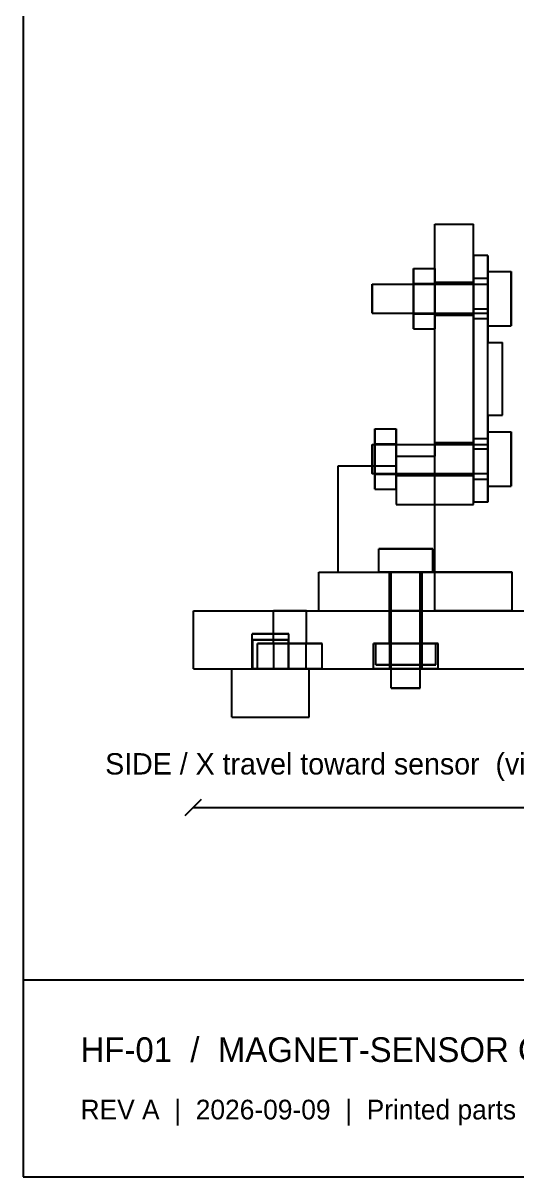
# Model space of a CAD drawing. Header units: millimetres. Extents: x 8 to 412, y 8 to 289.
# Drawn here: x 8 to 68.1, y 8 to 148.5 of the extents above; entities that cross this region are included whole.
import ezdxf

# ---------------------------------------------------------------- set-up
doc = ezdxf.new("R2010")
doc.units = ezdxf.units.MM
for name, color, linetype in [('DIM', 4, 'Continuous'), ('HIDDEN', 8, 'Continuous'), ('OUTLINE', 7, 'Continuous'), ('TEXT', 7, 'Continuous')]:
    doc.layers.add(name, color=color, linetype=linetype)

msp = doc.modelspace()

# ---------------------------------------------------------------- linework, layer by layer
at = {"layer": 'DIM'}
for points in [[(27.74, 52), (29.74, 54)], [(28.74, 53), (252.26, 53)]]:
    msp.add_lwpolyline(points, dxfattribs=at)
at = {"layer": 'HIDDEN'}
for points in [[(58.15, 124), (62.85, 124)], [(58.15, 95.76), (58.15, 124)], [(62.85, 89.88), (62.85, 124)], [(62.85, 113.71), (62.85, 114.43), (62.85, 115.15), (62.85, 115.84), (62.85, 116.51), (62.85, 117.15), (62.85, 117.74), (62.85, 118.28), (62.85, 118.76), (62.85, 119.18), (62.85, 119.54), (62.85, 119.81), (62.85, 120.01), (62.85, 120.14), (62.85, 120.18)], [(62.85, 120.18), (62.85, 120.14), (62.85, 120.01), (62.85, 119.81), (62.85, 119.54), (62.85, 119.18), (62.85, 118.76), (62.85, 118.28), (62.85, 117.74), (62.85, 117.15), (62.85, 116.51), (62.85, 115.84), (62.85, 115.15), (62.85, 114.43), (62.85, 113.71)], [(64.62, 120.18), (64.62, 120.14), (64.62, 120.01), (64.62, 119.81), (64.62, 119.54), (64.62, 119.18), (64.62, 118.76), (64.62, 118.28), (64.62, 117.74), (64.62, 117.15), (64.62, 116.51), (64.62, 115.84), (64.62, 115.15), (64.62, 114.43), (64.62, 113.71)], [(55.56, 116.78), (55.56, 118.61)], [(58.15, 116.78), (58.15, 118.61)], [(58.15, 118.61), (58.15, 116.78)], [(64.62, 118.24), (64.62, 118.15), (64.62, 117.91), (64.62, 117.52), (64.62, 117), (64.62, 116.37), (64.62, 115.67), (64.62, 114.94), (64.62, 114.21), (64.62, 113.51), (64.62, 112.89), (64.62, 112.37), (64.62, 111.97), (64.62, 111.73), (64.62, 111.65)], [(64.62, 111.65), (64.62, 111.73), (64.62, 111.97), (64.62, 112.37), (64.62, 112.89), (64.62, 113.51), (64.62, 114.21), (64.62, 114.94), (64.62, 115.67), (64.62, 116.37), (64.62, 117), (64.62, 117.52), (64.62, 117.91), (64.62, 118.15), (64.62, 118.24)], [(67.44, 111.65), (67.44, 111.73), (67.44, 111.97), (67.44, 112.37), (67.44, 112.89), (67.44, 113.51), (67.44, 114.21), (67.44, 114.94), (67.44, 115.67), (67.44, 116.37), (67.44, 117), (67.44, 117.52), (67.44, 117.91), (67.44, 118.15), (67.44, 118.24)], [(50.5, 113.18), (50.5, 113.22), (50.5, 113.35), (50.5, 113.56), (50.5, 113.84), (50.5, 114.18), (50.5, 114.55), (50.5, 114.94), (50.5, 115.33), (50.5, 115.71), (50.5, 116.04), (50.5, 116.32), (50.5, 116.53), (50.5, 116.66), (50.5, 116.71)], [(55.56, 116.78), (58.15, 116.78)], [(55.56, 113.11), (55.56, 116.78)], [(55.56, 116.71), (64.62, 116.71)], [(55.56, 113.18), (55.56, 113.22), (55.56, 113.35), (55.56, 113.56), (55.56, 113.84), (55.56, 114.18), (55.56, 114.55), (55.56, 114.94), (55.56, 115.33), (55.56, 115.71), (55.56, 116.04), (55.56, 116.32), (55.56, 116.53), (55.56, 116.66), (55.56, 116.71)], [(55.56, 116.71), (55.56, 116.66), (55.56, 116.53), (55.56, 116.32), (55.56, 116.04), (55.56, 115.71), (55.56, 115.33), (55.56, 114.94), (55.56, 114.55), (55.56, 114.18), (55.56, 113.84), (55.56, 113.56), (55.56, 113.35), (55.56, 113.22), (55.56, 113.18)], [(55.56, 116.71), (58.15, 116.71)], [(58.15, 116.94), (62.85, 116.94)], [(58.15, 116.94), (58.15, 116.89), (58.15, 116.74), (58.15, 116.5), (58.15, 116.19), (58.15, 115.81), (58.15, 115.39), (58.15, 114.94), (58.15, 114.5), (58.15, 114.07), (58.15, 113.69), (58.15, 113.38), (58.15, 113.14), (58.15, 112.99), (58.15, 112.94)], [(58.15, 112.94), (58.15, 112.99), (58.15, 113.14), (58.15, 113.38), (58.15, 113.69), (58.15, 114.07), (58.15, 114.5), (58.15, 114.94), (58.15, 115.39), (58.15, 115.81), (58.15, 116.19), (58.15, 116.5), (58.15, 116.74), (58.15, 116.89), (58.15, 116.94)], [(58.15, 113.11), (58.15, 116.78)], [(58.15, 116.78), (58.15, 113.11)], [(58.15, 113.18), (58.15, 113.22), (58.15, 113.35), (58.15, 113.56), (58.15, 113.84), (58.15, 114.18), (58.15, 114.55), (58.15, 114.94), (58.15, 115.33), (58.15, 115.71), (58.15, 116.04), (58.15, 116.32), (58.15, 116.53), (58.15, 116.66), (58.15, 116.71)], [(58.15, 116.71), (58.15, 116.66), (58.15, 116.53), (58.15, 116.32), (58.15, 116.04), (58.15, 115.71), (58.15, 115.33), (58.15, 114.94), (58.15, 114.55), (58.15, 114.18), (58.15, 113.84), (58.15, 113.56), (58.15, 113.35), (58.15, 113.22), (58.15, 113.18)], [(62.85, 115.47), (62.85, 115.69), (62.85, 115.9), (62.85, 116.11), (62.85, 116.31), (62.85, 116.5), (62.85, 116.68), (62.85, 116.84), (62.85, 116.99), (62.85, 117.11), (62.85, 117.22), (62.85, 117.3), (62.85, 117.36), (62.85, 117.4), (62.85, 117.41)], [(62.85, 117.41), (62.85, 117.4), (62.85, 117.36), (62.85, 117.3), (62.85, 117.22), (62.85, 117.11), (62.85, 116.99), (62.85, 116.84), (62.85, 116.68), (62.85, 116.5), (62.85, 116.31), (62.85, 116.11), (62.85, 115.9), (62.85, 115.69), (62.85, 115.47)], [(64.62, 117.41), (62.85, 117.41)], [(62.85, 116.94), (62.85, 116.89), (62.85, 116.74), (62.85, 116.5), (62.85, 116.19), (62.85, 115.81), (62.85, 115.39), (62.85, 114.94), (62.85, 114.5), (62.85, 114.07), (62.85, 113.69), (62.85, 113.38), (62.85, 113.14), (62.85, 112.99), (62.85, 112.94)], [(62.85, 112.94), (62.85, 112.99), (62.85, 113.14), (62.85, 113.38), (62.85, 113.69), (62.85, 114.07), (62.85, 114.5), (62.85, 114.94), (62.85, 115.39), (62.85, 115.81), (62.85, 116.19), (62.85, 116.5), (62.85, 116.74), (62.85, 116.89), (62.85, 116.94)], [(64.62, 115.47), (64.62, 115.69), (64.62, 115.9), (64.62, 116.11), (64.62, 116.31), (64.62, 116.5), (64.62, 116.68), (64.62, 116.84), (64.62, 116.99), (64.62, 117.11), (64.62, 117.22), (64.62, 117.3), (64.62, 117.36), (64.62, 117.4), (64.62, 117.41)], [(64.62, 117.41), (64.62, 117.4), (64.62, 117.36), (64.62, 117.3), (64.62, 117.22), (64.62, 117.11), (64.62, 116.99), (64.62, 116.84), (64.62, 116.68), (64.62, 116.5), (64.62, 116.31), (64.62, 116.11), (64.62, 115.9), (64.62, 115.69), (64.62, 115.47)], [(64.62, 116.71), (64.62, 116.66), (64.62, 116.53), (64.62, 116.32), (64.62, 116.04), (64.62, 115.71), (64.62, 115.33), (64.62, 114.94), (64.62, 114.55), (64.62, 114.18), (64.62, 113.84), (64.62, 113.56), (64.62, 113.35), (64.62, 113.22), (64.62, 113.18)], [(64.62, 113.18), (64.62, 113.22), (64.62, 113.35), (64.62, 113.56), (64.62, 113.84), (64.62, 114.18), (64.62, 114.55), (64.62, 114.94), (64.62, 115.33), (64.62, 115.71), (64.62, 116.04), (64.62, 116.32), (64.62, 116.53), (64.62, 116.66), (64.62, 116.71)], [(62.85, 114.41), (62.85, 115.47)], [(62.85, 115.47), (62.85, 114.41)], [(64.62, 114.41), (64.62, 115.47)], [(64.62, 115.47), (64.62, 114.41)], [(62.85, 114.41), (62.85, 114.19), (62.85, 113.98), (62.85, 113.77), (62.85, 113.57), (62.85, 113.38), (62.85, 113.2), (62.85, 113.04), (62.85, 112.89), (62.85, 112.77), (62.85, 112.66), (62.85, 112.58), (62.85, 112.52), (62.85, 112.48), (62.85, 112.47)], [(62.85, 112.47), (62.85, 112.48), (62.85, 112.52), (62.85, 112.58), (62.85, 112.66), (62.85, 112.77), (62.85, 112.89), (62.85, 113.04), (62.85, 113.2), (62.85, 113.38), (62.85, 113.57), (62.85, 113.77), (62.85, 113.98), (62.85, 114.19), (62.85, 114.41)], [(64.62, 114.41), (64.62, 114.19), (64.62, 113.98), (64.62, 113.77), (64.62, 113.57), (64.62, 113.38), (64.62, 113.2), (64.62, 113.04), (64.62, 112.89), (64.62, 112.77), (64.62, 112.66), (64.62, 112.58), (64.62, 112.52), (64.62, 112.48), (64.62, 112.47)], [(64.62, 112.47), (64.62, 112.48), (64.62, 112.52), (64.62, 112.58), (64.62, 112.66), (64.62, 112.77), (64.62, 112.89), (64.62, 113.04), (64.62, 113.2), (64.62, 113.38), (64.62, 113.57), (64.62, 113.77), (64.62, 113.98), (64.62, 114.19), (64.62, 114.41)], [(55.56, 113.18), (58.15, 113.18)], [(55.56, 113.18), (64.62, 113.18)], [(55.56, 113.11), (58.15, 113.11)], [(55.56, 111.27), (55.56, 113.11)], [(58.15, 111.27), (58.15, 113.11)], [(58.15, 113.11), (58.15, 111.27)], [(58.15, 112.94), (62.85, 112.94)], [(62.85, 96.65), (62.85, 113.71)], [(62.85, 113.71), (62.85, 96.65)], [(64.62, 112.47), (62.85, 112.47)], [(64.62, 113.71), (64.62, 109.59)], [(64.62, 100.76), (64.62, 109.59)], [(64.62, 109.59), (66.38, 109.59)], [(66.38, 100.76), (66.38, 109.59)], [(64.62, 100.76), (64.62, 96.65)], [(64.62, 100.76), (66.38, 100.76)], [(50.85, 97.25), (50.85, 99.08)], [(53.44, 97.25), (53.44, 99.08)], [(64.62, 98.71), (64.62, 98.62), (64.62, 98.38), (64.62, 97.99), (64.62, 97.47), (64.62, 96.84), (64.62, 96.14), (64.62, 95.41), (64.62, 94.68), (64.62, 93.98), (64.62, 93.36), (64.62, 92.84), (64.62, 92.44), (64.62, 92.2), (64.62, 92.12)], [(64.62, 92.12), (64.62, 92.2), (64.62, 92.44), (64.62, 92.84), (64.62, 93.36), (64.62, 93.98), (64.62, 94.68), (64.62, 95.41), (64.62, 96.14), (64.62, 96.84), (64.62, 97.47), (64.62, 97.99), (64.62, 98.38), (64.62, 98.62), (64.62, 98.71)], [(67.44, 92.12), (67.44, 92.2), (67.44, 92.44), (67.44, 92.84), (67.44, 93.36), (67.44, 93.98), (67.44, 94.68), (67.44, 95.41), (67.44, 96.14), (67.44, 96.84), (67.44, 97.47), (67.44, 97.99), (67.44, 98.38), (67.44, 98.62), (67.44, 98.71)], [(50.5, 93.65), (50.5, 93.69), (50.5, 93.82), (50.5, 94.03), (50.5, 94.31), (50.5, 94.65), (50.5, 95.02), (50.5, 95.41), (50.5, 95.8), (50.5, 96.18), (50.5, 96.51), (50.5, 96.79), (50.5, 97), (50.5, 97.13), (50.5, 97.18)], [(50.85, 97.25), (53.44, 97.25)], [(50.85, 93.58), (50.85, 97.25)], [(50.85, 97.18), (53.44, 97.18)], [(50.85, 93.65), (50.85, 93.69), (50.85, 93.82), (50.85, 94.03), (50.85, 94.31), (50.85, 94.65), (50.85, 95.02), (50.85, 95.41), (50.85, 95.8), (50.85, 96.18), (50.85, 96.51), (50.85, 96.79), (50.85, 97), (50.85, 97.13), (50.85, 97.18)], [(50.85, 97.18), (50.85, 97.13), (50.85, 97), (50.85, 96.79), (50.85, 96.51), (50.85, 96.18), (50.85, 95.8), (50.85, 95.41), (50.85, 95.02), (50.85, 94.65), (50.85, 94.31), (50.85, 94.03), (50.85, 93.82), (50.85, 93.69), (50.85, 93.65)], [(50.85, 97.18), (53.44, 97.18)], [(53.44, 93.58), (53.44, 97.25)], [(53.44, 93.65), (53.44, 93.69), (53.44, 93.82), (53.44, 94.03), (53.44, 94.31), (53.44, 94.65), (53.44, 95.02), (53.44, 95.41), (53.44, 95.8), (53.44, 96.18), (53.44, 96.51), (53.44, 96.79), (53.44, 97), (53.44, 97.13), (53.44, 97.18)], [(53.44, 97.18), (53.44, 97.13), (53.44, 97), (53.44, 96.79), (53.44, 96.51), (53.44, 96.18), (53.44, 95.8), (53.44, 95.41), (53.44, 95.02), (53.44, 94.65), (53.44, 94.31), (53.44, 94.03), (53.44, 93.82), (53.44, 93.69), (53.44, 93.65)], [(58.15, 97.41), (62.85, 97.41)], [(58.15, 95.76), (58.15, 95.96), (58.15, 96.15), (58.15, 96.33), (58.15, 96.5), (58.15, 96.66), (58.15, 96.81), (58.15, 96.95), (58.15, 97.07), (58.15, 97.17), (58.15, 97.26), (58.15, 97.32), (58.15, 97.37), (58.15, 97.4), (58.15, 97.41)], [(58.15, 97.41), (58.15, 97.4), (58.15, 97.37), (58.15, 97.32), (58.15, 97.26), (58.15, 97.17), (58.15, 97.07), (58.15, 96.95), (58.15, 96.81), (58.15, 96.66), (58.15, 96.5), (58.15, 96.33), (58.15, 96.15), (58.15, 95.96), (58.15, 95.76)], [(58.15, 97.18), (64.62, 97.18)], [(62.85, 95.94), (62.85, 96.16), (62.85, 96.37), (62.85, 96.58), (62.85, 96.78), (62.85, 96.97), (62.85, 97.15), (62.85, 97.31), (62.85, 97.46), (62.85, 97.58), (62.85, 97.69), (62.85, 97.77), (62.85, 97.83), (62.85, 97.87), (62.85, 97.88)], [(62.85, 97.88), (62.85, 97.87), (62.85, 97.83), (62.85, 97.77), (62.85, 97.69), (62.85, 97.58), (62.85, 97.46), (62.85, 97.31), (62.85, 97.15), (62.85, 96.97), (62.85, 96.78), (62.85, 96.58), (62.85, 96.37), (62.85, 96.16), (62.85, 95.94)], [(64.62, 97.88), (62.85, 97.88)], [(62.85, 97.41), (62.85, 97.36), (62.85, 97.21), (62.85, 96.98), (62.85, 96.66), (62.85, 96.28), (62.85, 95.86), (62.85, 95.41), (62.85, 94.97), (62.85, 94.54), (62.85, 94.16), (62.85, 93.85), (62.85, 93.61), (62.85, 93.46), (62.85, 93.41)], [(62.85, 93.41), (62.85, 93.46), (62.85, 93.61), (62.85, 93.85), (62.85, 94.16), (62.85, 94.54), (62.85, 94.97), (62.85, 95.41), (62.85, 95.86), (62.85, 96.28), (62.85, 96.66), (62.85, 96.98), (62.85, 97.21), (62.85, 97.36), (62.85, 97.41)], [(64.62, 95.94), (64.62, 96.16), (64.62, 96.37), (64.62, 96.58), (64.62, 96.78), (64.62, 96.97), (64.62, 97.15), (64.62, 97.31), (64.62, 97.46), (64.62, 97.58), (64.62, 97.69), (64.62, 97.77), (64.62, 97.83), (64.62, 97.87), (64.62, 97.88)], [(64.62, 97.88), (64.62, 97.87), (64.62, 97.83), (64.62, 97.77), (64.62, 97.69), (64.62, 97.58), (64.62, 97.46), (64.62, 97.31), (64.62, 97.15), (64.62, 96.97), (64.62, 96.78), (64.62, 96.58), (64.62, 96.37), (64.62, 96.16), (64.62, 95.94)], [(64.62, 97.18), (64.62, 97.13), (64.62, 97), (64.62, 96.79), (64.62, 96.51), (64.62, 96.18), (64.62, 95.8), (64.62, 95.41), (64.62, 95.02), (64.62, 94.65), (64.62, 94.31), (64.62, 94.03), (64.62, 93.82), (64.62, 93.69), (64.62, 93.65)], [(64.62, 93.65), (64.62, 93.69), (64.62, 93.82), (64.62, 94.03), (64.62, 94.31), (64.62, 94.65), (64.62, 95.02), (64.62, 95.41), (64.62, 95.8), (64.62, 96.18), (64.62, 96.51), (64.62, 96.79), (64.62, 97), (64.62, 97.13), (64.62, 97.18)], [(53.44, 94.59), (53.44, 95.76)], [(53.44, 95.76), (58.15, 95.76)], [(53.44, 95.76), (58.15, 95.76)], [(53.44, 95.76), (53.44, 95.52), (53.44, 95.27), (53.44, 95.02), (53.44, 94.78), (53.44, 94.55), (53.44, 94.33), (53.44, 94.13), (53.44, 93.95), (53.44, 93.79), (53.44, 93.66), (53.44, 93.55), (53.44, 93.47), (53.44, 93.43), (53.44, 93.41)], [(53.44, 93.41), (53.44, 93.43), (53.44, 93.47), (53.44, 93.55), (53.44, 93.66), (53.44, 93.79), (53.44, 93.95), (53.44, 94.13), (53.44, 94.33), (53.44, 94.55), (53.44, 94.78), (53.44, 95.02), (53.44, 95.27), (53.44, 95.52), (53.44, 95.76)], [(53.44, 95.76), (58.15, 95.76)], [(53.44, 95.76), (53.44, 93.58)], [(58.15, 81.65), (58.15, 95.76)], [(58.15, 89.88), (58.15, 95.76)], [(58.15, 89.88), (58.15, 95.76)], [(62.85, 96.65), (62.85, 95.92), (62.85, 95.21), (62.85, 94.51), (62.85, 93.84), (62.85, 93.2), (62.85, 92.61), (62.85, 92.07), (62.85, 91.59), (62.85, 91.17), (62.85, 90.82), (62.85, 90.54), (62.85, 90.34), (62.85, 90.22), (62.85, 90.18)], [(62.85, 90.18), (62.85, 90.22), (62.85, 90.34), (62.85, 90.54), (62.85, 90.82), (62.85, 91.17), (62.85, 91.59), (62.85, 92.07), (62.85, 92.61), (62.85, 93.2), (62.85, 93.84), (62.85, 94.51), (62.85, 95.21), (62.85, 95.92), (62.85, 96.65)], [(62.85, 94.88), (62.85, 95.94)], [(62.85, 95.94), (62.85, 94.88)], [(64.62, 96.65), (64.62, 95.92), (64.62, 95.21), (64.62, 94.51), (64.62, 93.84), (64.62, 93.2), (64.62, 92.61), (64.62, 92.07), (64.62, 91.59), (64.62, 91.17), (64.62, 90.82), (64.62, 90.54), (64.62, 90.34), (64.62, 90.22), (64.62, 90.18)], [(64.62, 94.88), (64.62, 95.94)], [(64.62, 95.94), (64.62, 94.88)], [(46.38, 81.65), (46.38, 94.59)], [(46.38, 94.59), (53.44, 94.59)], [(46.38, 94.59), (53.44, 94.59)], [(46.38, 94.59), (53.44, 94.59)], [(46.38, 81.65), (46.38, 94.59)], [(46.38, 81.65), (46.38, 94.59)], [(50.5, 94.59), (50.5, 94.47), (50.5, 94.36), (50.5, 94.25), (50.5, 94.15), (50.5, 94.06), (50.5, 93.98), (50.5, 93.9), (50.5, 93.83), (50.5, 93.78), (50.5, 93.73), (50.5, 93.69), (50.5, 93.67), (50.5, 93.65), (50.5, 93.65)], [(50.85, 94.59), (50.85, 93.58)], [(53.44, 94.59), (53.44, 89.88)], [(53.44, 94.59), (53.44, 89.88)], [(62.85, 94.88), (62.85, 94.67), (62.85, 94.45), (62.85, 94.24), (62.85, 94.04), (62.85, 93.85), (62.85, 93.67), (62.85, 93.51), (62.85, 93.36), (62.85, 93.24), (62.85, 93.13), (62.85, 93.05), (62.85, 92.99), (62.85, 92.95), (62.85, 92.94)], [(62.85, 92.94), (62.85, 92.95), (62.85, 92.99), (62.85, 93.05), (62.85, 93.13), (62.85, 93.24), (62.85, 93.36), (62.85, 93.51), (62.85, 93.67), (62.85, 93.85), (62.85, 94.04), (62.85, 94.24), (62.85, 94.45), (62.85, 94.67), (62.85, 94.88)], [(64.62, 94.88), (64.62, 94.67), (64.62, 94.45), (64.62, 94.24), (64.62, 94.04), (64.62, 93.85), (64.62, 93.67), (64.62, 93.51), (64.62, 93.36), (64.62, 93.24), (64.62, 93.13), (64.62, 93.05), (64.62, 92.99), (64.62, 92.95), (64.62, 92.94)], [(64.62, 92.94), (64.62, 92.95), (64.62, 92.99), (64.62, 93.05), (64.62, 93.13), (64.62, 93.24), (64.62, 93.36), (64.62, 93.51), (64.62, 93.67), (64.62, 93.85), (64.62, 94.04), (64.62, 94.24), (64.62, 94.45), (64.62, 94.67), (64.62, 94.88)], [(50.5, 93.65), (64.62, 93.65)], [(50.85, 93.65), (53.44, 93.65)], [(50.85, 93.58), (53.44, 93.58)], [(50.85, 91.74), (50.85, 93.58)], [(50.85, 93.58), (53.44, 93.58)], [(50.85, 93.58), (50.85, 91.74)], [(53.44, 91.74), (53.44, 93.58)], [(53.44, 93.58), (53.44, 91.74)], [(53.44, 93.41), (62.85, 93.41)], [(64.62, 92.94), (62.85, 92.94)], [(50.85, 91.74), (53.44, 91.74)], [(53.44, 89.88), (58.15, 89.88)], [(53.44, 89.88), (58.15, 89.88)], [(58.15, 89.88), (62.85, 89.88)], [(58.15, 81.65), (58.15, 89.88)], [(58.15, 81.65), (58.15, 89.88)], [(57.91, 84.47), (57.83, 84.47), (57.59, 84.47), (57.19, 84.47), (56.67, 84.47), (56.05, 84.47), (55.35, 84.47), (54.62, 84.47), (53.88, 84.47), (53.19, 84.47), (52.56, 84.47), (52.04, 84.47), (51.65, 84.47), (51.41, 84.47), (51.32, 84.47)], [(57.91, 84.47), (57.83, 84.47), (57.59, 84.47), (57.19, 84.47), (56.67, 84.47), (56.05, 84.47), (55.35, 84.47), (54.62, 84.47), (53.88, 84.47), (53.19, 84.47), (52.56, 84.47), (52.04, 84.47), (51.65, 84.47), (51.41, 84.47), (51.32, 84.47)], [(51.32, 84.47), (51.41, 84.47), (51.65, 84.47), (52.04, 84.47), (52.56, 84.47), (53.19, 84.47), (53.88, 84.47), (54.62, 84.47), (55.35, 84.47), (56.05, 84.47), (56.67, 84.47), (57.19, 84.47), (57.59, 84.47), (57.83, 84.47), (57.91, 84.47)], [(51.32, 81.65), (51.32, 84.47)], [(57.91, 81.65), (57.91, 84.47)], [(44.03, 76.94), (44.03, 81.65)], [(44.03, 81.65), (67.56, 81.65)], [(46.38, 81.65), (58.15, 81.65)], [(46.38, 81.65), (58.15, 81.65)], [(46.38, 81.65), (58.15, 81.65)], [(46.38, 81.65), (58.15, 81.65)], [(57.91, 81.65), (57.83, 81.65), (57.59, 81.65), (57.19, 81.65), (56.67, 81.65), (56.05, 81.65), (55.35, 81.65), (54.62, 81.65), (53.88, 81.65), (53.19, 81.65), (52.56, 81.65), (52.04, 81.65), (51.65, 81.65), (51.41, 81.65), (51.32, 81.65)], [(51.32, 81.65), (51.41, 81.65), (51.65, 81.65), (52.04, 81.65), (52.56, 81.65), (53.19, 81.65), (53.88, 81.65), (54.62, 81.65), (55.35, 81.65), (56.05, 81.65), (56.67, 81.65), (57.19, 81.65), (57.59, 81.65), (57.83, 81.65), (57.91, 81.65)], [(57.91, 81.65), (57.83, 81.65), (57.59, 81.65), (57.19, 81.65), (56.67, 81.65), (56.05, 81.65), (55.35, 81.65), (54.62, 81.65), (53.88, 81.65), (53.19, 81.65), (52.56, 81.65), (52.04, 81.65), (51.65, 81.65), (51.41, 81.65), (51.32, 81.65)], [(51.32, 81.65), (51.41, 81.65), (51.65, 81.65), (52.04, 81.65), (52.56, 81.65), (53.19, 81.65), (53.88, 81.65), (54.62, 81.65), (55.35, 81.65), (56.05, 81.65), (56.67, 81.65), (57.19, 81.65), (57.59, 81.65), (57.83, 81.65), (57.91, 81.65)], [(56.62, 81.65), (56.57, 81.65), (56.42, 81.65), (56.18, 81.65), (55.86, 81.65), (55.49, 81.65), (55.06, 81.65), (54.62, 81.65), (54.17, 81.65), (53.75, 81.65), (53.37, 81.65), (53.05, 81.65), (52.82, 81.65), (52.67, 81.65), (52.62, 81.65)], [(52.62, 81.65), (52.67, 81.65), (52.82, 81.65), (53.05, 81.65), (53.37, 81.65), (53.75, 81.65), (54.17, 81.65), (54.62, 81.65), (55.06, 81.65), (55.49, 81.65), (55.86, 81.65), (56.18, 81.65), (56.42, 81.65), (56.57, 81.65), (56.62, 81.65)], [(56.62, 81.65), (56.57, 81.65), (56.42, 81.65), (56.18, 81.65), (55.86, 81.65), (55.49, 81.65), (55.06, 81.65), (54.62, 81.65), (54.17, 81.65), (53.75, 81.65), (53.37, 81.65), (53.05, 81.65), (52.82, 81.65), (52.67, 81.65), (52.62, 81.65)], [(52.62, 81.65), (52.67, 81.65), (52.82, 81.65), (53.05, 81.65), (53.37, 81.65), (53.75, 81.65), (54.17, 81.65), (54.62, 81.65), (55.06, 81.65), (55.49, 81.65), (55.86, 81.65), (56.18, 81.65), (56.42, 81.65), (56.57, 81.65), (56.62, 81.65)], [(52.62, 76.94), (52.62, 81.65)], [(52.62, 76.94), (52.62, 81.65)], [(56.38, 81.65), (56.34, 81.65), (56.21, 81.65), (56, 81.65), (55.72, 81.65), (55.38, 81.65), (55.01, 81.65), (54.62, 81.65), (54.22, 81.65), (53.85, 81.65), (53.52, 81.65), (53.24, 81.65), (53.03, 81.65), (52.9, 81.65), (52.85, 81.65)], [(52.85, 81.65), (52.9, 81.65), (53.03, 81.65), (53.24, 81.65), (53.52, 81.65), (53.85, 81.65), (54.22, 81.65), (54.62, 81.65), (55.01, 81.65), (55.38, 81.65), (55.72, 81.65), (56, 81.65), (56.21, 81.65), (56.34, 81.65), (56.38, 81.65)], [(56.38, 81.65), (56.34, 81.65), (56.21, 81.65), (56, 81.65), (55.72, 81.65), (55.38, 81.65), (55.01, 81.65), (54.62, 81.65), (54.22, 81.65), (53.85, 81.65), (53.52, 81.65), (53.24, 81.65), (53.03, 81.65), (52.9, 81.65), (52.85, 81.65)], [(52.85, 81.65), (52.9, 81.65), (53.03, 81.65), (53.24, 81.65), (53.52, 81.65), (53.85, 81.65), (54.22, 81.65), (54.62, 81.65), (55.01, 81.65), (55.38, 81.65), (55.72, 81.65), (56, 81.65), (56.21, 81.65), (56.34, 81.65), (56.38, 81.65)], [(52.85, 69.88), (52.85, 81.65)], [(52.85, 67.53), (52.85, 81.65)], [(56.38, 69.88), (56.38, 81.65)], [(56.38, 67.53), (56.38, 81.65)], [(56.62, 76.94), (56.62, 81.65)], [(56.62, 76.94), (56.62, 81.65)], [(67.56, 81.65), (58.15, 81.65)], [(58.15, 76.94), (58.15, 81.65)], [(58.15, 76.94), (58.15, 81.65)], [(67.56, 81.65), (58.15, 81.65)], [(67.56, 76.94), (67.56, 81.65)], [(67.56, 76.94), (67.56, 81.65)], [(67.56, 76.94), (67.56, 81.65)], [(28.74, 76.94), (252.26, 76.94)], [(28.74, 69.88), (28.74, 76.94)], [(42.5, 76.94), (42.45, 76.94), (42.3, 76.94), (42.06, 76.94), (41.75, 76.94), (41.37, 76.94), (40.95, 76.94), (40.5, 76.94), (40.05, 76.94), (39.63, 76.94), (39.25, 76.94), (38.94, 76.94), (38.7, 76.94), (38.55, 76.94), (38.5, 76.94)], [(38.5, 76.94), (38.55, 76.94), (38.7, 76.94), (38.94, 76.94), (39.25, 76.94), (39.63, 76.94), (40.05, 76.94), (40.5, 76.94), (40.95, 76.94), (41.37, 76.94), (41.75, 76.94), (42.06, 76.94), (42.3, 76.94), (42.45, 76.94), (42.5, 76.94)], [(42.5, 76.94), (42.45, 76.94), (42.3, 76.94), (42.06, 76.94), (41.75, 76.94), (41.37, 76.94), (40.95, 76.94), (40.5, 76.94), (40.05, 76.94), (39.63, 76.94), (39.25, 76.94), (38.94, 76.94), (38.7, 76.94), (38.55, 76.94), (38.5, 76.94)], [(38.5, 76.94), (38.55, 76.94), (38.7, 76.94), (38.94, 76.94), (39.25, 76.94), (39.63, 76.94), (40.05, 76.94), (40.5, 76.94), (40.95, 76.94), (41.37, 76.94), (41.75, 76.94), (42.06, 76.94), (42.3, 76.94), (42.45, 76.94), (42.5, 76.94)], [(38.5, 72.94), (38.5, 76.94)], [(38.5, 72.94), (38.5, 76.94)], [(42.5, 72.94), (42.5, 76.94)], [(42.5, 72.94), (42.5, 76.94)], [(44.03, 76.94), (67.56, 76.94)], [(44.03, 76.94), (67.56, 76.94)], [(56.62, 76.94), (56.57, 76.94), (56.42, 76.94), (56.18, 76.94), (55.86, 76.94), (55.49, 76.94), (55.06, 76.94), (54.62, 76.94), (54.17, 76.94), (53.75, 76.94), (53.37, 76.94), (53.05, 76.94), (52.82, 76.94), (52.67, 76.94), (52.62, 76.94)], [(52.62, 76.94), (52.67, 76.94), (52.82, 76.94), (53.05, 76.94), (53.37, 76.94), (53.75, 76.94), (54.17, 76.94), (54.62, 76.94), (55.06, 76.94), (55.49, 76.94), (55.86, 76.94), (56.18, 76.94), (56.42, 76.94), (56.57, 76.94), (56.62, 76.94)], [(56.62, 76.94), (56.57, 76.94), (56.42, 76.94), (56.18, 76.94), (55.86, 76.94), (55.49, 76.94), (55.06, 76.94), (54.62, 76.94), (54.17, 76.94), (53.75, 76.94), (53.37, 76.94), (53.05, 76.94), (52.82, 76.94), (52.67, 76.94), (52.62, 76.94)], [(52.62, 76.94), (52.67, 76.94), (52.82, 76.94), (53.05, 76.94), (53.37, 76.94), (53.75, 76.94), (54.17, 76.94), (54.62, 76.94), (55.06, 76.94), (55.49, 76.94), (55.86, 76.94), (56.18, 76.94), (56.42, 76.94), (56.57, 76.94), (56.62, 76.94)], [(56.62, 76.94), (56.57, 76.94), (56.42, 76.94), (56.18, 76.94), (55.86, 76.94), (55.49, 76.94), (55.06, 76.94), (54.62, 76.94), (54.17, 76.94), (53.75, 76.94), (53.37, 76.94), (53.05, 76.94), (52.82, 76.94), (52.67, 76.94), (52.62, 76.94)], [(52.62, 76.94), (52.67, 76.94), (52.82, 76.94), (53.05, 76.94), (53.37, 76.94), (53.75, 76.94), (54.17, 76.94), (54.62, 76.94), (55.06, 76.94), (55.49, 76.94), (55.86, 76.94), (56.18, 76.94), (56.42, 76.94), (56.57, 76.94), (56.62, 76.94)], [(56.62, 76.94), (56.57, 76.94), (56.42, 76.94), (56.18, 76.94), (55.86, 76.94), (55.49, 76.94), (55.06, 76.94), (54.62, 76.94), (54.17, 76.94), (53.75, 76.94), (53.37, 76.94), (53.05, 76.94), (52.82, 76.94), (52.67, 76.94), (52.62, 76.94)], [(52.62, 76.94), (52.67, 76.94), (52.82, 76.94), (53.05, 76.94), (53.37, 76.94), (53.75, 76.94), (54.17, 76.94), (54.62, 76.94), (55.06, 76.94), (55.49, 76.94), (55.86, 76.94), (56.18, 76.94), (56.42, 76.94), (56.57, 76.94), (56.62, 76.94)], [(52.62, 72.94), (52.62, 76.94)], [(52.62, 72.94), (52.62, 76.94)], [(56.62, 72.94), (56.62, 76.94)], [(56.62, 72.94), (56.62, 76.94)], [(67.56, 76.94), (58.15, 76.94)], [(67.56, 76.94), (58.15, 76.94)], [(40.38, 74.12), (40.33, 74.12), (40.16, 74.12), (39.89, 74.12), (39.54, 74.12), (39.12, 74.12), (38.64, 74.12), (38.15, 74.12), (37.65, 74.12), (37.18, 74.12), (36.75, 74.12), (36.4, 74.12), (36.13, 74.12), (35.97, 74.12), (35.91, 74.12)], [(35.91, 74.12), (35.97, 74.12), (36.13, 74.12), (36.4, 74.12), (36.75, 74.12), (37.18, 74.12), (37.65, 74.12), (38.15, 74.12), (38.64, 74.12), (39.12, 74.12), (39.54, 74.12), (39.89, 74.12), (40.16, 74.12), (40.33, 74.12), (40.38, 74.12)], [(40.38, 74.12), (40.33, 74.12), (40.16, 74.12), (39.89, 74.12), (39.54, 74.12), (39.12, 74.12), (38.64, 74.12), (38.15, 74.12), (37.65, 74.12), (37.18, 74.12), (36.75, 74.12), (36.4, 74.12), (36.13, 74.12), (35.97, 74.12), (35.91, 74.12)], [(35.91, 74.12), (35.97, 74.12), (36.13, 74.12), (36.4, 74.12), (36.75, 74.12), (37.18, 74.12), (37.65, 74.12), (38.15, 74.12), (38.64, 74.12), (39.12, 74.12), (39.54, 74.12), (39.89, 74.12), (40.16, 74.12), (40.33, 74.12), (40.38, 74.12)], [(35.91, 69.88), (35.91, 74.12)], [(35.91, 69.88), (35.91, 74.12)], [(40.32, 73.41), (40.27, 73.41), (40.11, 73.41), (39.85, 73.41), (39.5, 73.41), (39.09, 73.41), (38.63, 73.41), (38.15, 73.41), (37.66, 73.41), (37.2, 73.41), (36.79, 73.41), (36.45, 73.41), (36.19, 73.41), (36.03, 73.41), (35.97, 73.41)], [(35.97, 73.41), (36.03, 73.41), (36.19, 73.41), (36.45, 73.41), (36.79, 73.41), (37.2, 73.41), (37.66, 73.41), (38.15, 73.41), (38.63, 73.41), (39.09, 73.41), (39.5, 73.41), (39.85, 73.41), (40.11, 73.41), (40.27, 73.41), (40.32, 73.41)], [(40.32, 73.41), (40.27, 73.41), (40.11, 73.41), (39.85, 73.41), (39.5, 73.41), (39.09, 73.41), (38.63, 73.41), (38.15, 73.41), (37.66, 73.41), (37.2, 73.41), (36.79, 73.41), (36.45, 73.41), (36.19, 73.41), (36.03, 73.41), (35.97, 73.41)], [(35.97, 73.41), (36.03, 73.41), (36.19, 73.41), (36.45, 73.41), (36.79, 73.41), (37.2, 73.41), (37.66, 73.41), (38.15, 73.41), (38.63, 73.41), (39.09, 73.41), (39.5, 73.41), (39.85, 73.41), (40.11, 73.41), (40.27, 73.41), (40.32, 73.41)], [(35.97, 69.88), (35.97, 73.41)], [(35.97, 69.88), (35.97, 73.41)], [(40.32, 69.88), (40.32, 73.41)], [(40.32, 69.88), (40.32, 73.41)], [(40.38, 69.88), (40.38, 74.12)], [(40.38, 69.88), (40.38, 74.12)], [(38.53, 72.94), (36.56, 72.94)], [(36.56, 72.94), (38.53, 72.94)], [(36.56, 69.88), (36.56, 72.94)], [(38.53, 72.94), (36.56, 72.94)], [(36.56, 72.94), (38.53, 72.94)], [(36.56, 69.88), (36.56, 72.94)], [(42.5, 72.94), (42.45, 72.94), (42.3, 72.94), (42.06, 72.94), (41.75, 72.94), (41.37, 72.94), (40.95, 72.94), (40.5, 72.94), (40.05, 72.94), (39.63, 72.94), (39.25, 72.94), (38.94, 72.94), (38.7, 72.94), (38.55, 72.94), (38.5, 72.94)], [(38.5, 72.94), (38.55, 72.94), (38.7, 72.94), (38.94, 72.94), (39.25, 72.94), (39.63, 72.94), (40.05, 72.94), (40.5, 72.94), (40.95, 72.94), (41.37, 72.94), (41.75, 72.94), (42.06, 72.94), (42.3, 72.94), (42.45, 72.94), (42.5, 72.94)], [(42.5, 72.94), (42.45, 72.94), (42.3, 72.94), (42.06, 72.94), (41.75, 72.94), (41.37, 72.94), (40.95, 72.94), (40.5, 72.94), (40.05, 72.94), (39.63, 72.94), (39.25, 72.94), (38.94, 72.94), (38.7, 72.94), (38.55, 72.94), (38.5, 72.94)], [(38.5, 72.94), (38.55, 72.94), (38.7, 72.94), (38.94, 72.94), (39.25, 72.94), (39.63, 72.94), (40.05, 72.94), (40.5, 72.94), (40.95, 72.94), (41.37, 72.94), (41.75, 72.94), (42.06, 72.94), (42.3, 72.94), (42.45, 72.94), (42.5, 72.94)], [(38.53, 72.94), (42.47, 72.94)], [(38.53, 69.88), (38.53, 72.94)], [(42.47, 72.94), (38.53, 72.94)], [(38.53, 69.88), (38.53, 72.94)], [(38.53, 72.94), (42.47, 72.94)], [(38.53, 69.88), (38.53, 72.94)], [(42.47, 72.94), (38.53, 72.94)], [(38.53, 69.88), (38.53, 72.94)], [(42.47, 69.88), (42.47, 72.94)], [(44.44, 72.94), (42.47, 72.94)], [(42.47, 72.94), (44.44, 72.94)], [(42.47, 69.88), (42.47, 72.94)], [(42.47, 69.88), (42.47, 72.94)], [(44.44, 72.94), (42.47, 72.94)], [(42.47, 72.94), (44.44, 72.94)], [(42.47, 69.88), (42.47, 72.94)], [(44.44, 69.88), (44.44, 72.94)], [(44.44, 69.88), (44.44, 72.94)], [(52.65, 72.94), (50.68, 72.94)], [(50.68, 72.94), (52.65, 72.94)], [(50.68, 69.88), (50.68, 72.94)], [(52.65, 72.94), (50.68, 72.94)], [(50.68, 72.94), (52.65, 72.94)], [(50.68, 69.88), (50.68, 72.94)], [(52.78, 72.94), (50.95, 72.94)], [(50.95, 72.94), (52.78, 72.94)], [(50.95, 70.35), (50.95, 72.94)], [(52.78, 72.94), (50.95, 72.94)], [(50.95, 72.94), (52.78, 72.94)], [(50.95, 70.35), (50.95, 72.94)], [(56.62, 72.94), (56.57, 72.94), (56.42, 72.94), (56.18, 72.94), (55.86, 72.94), (55.49, 72.94), (55.06, 72.94), (54.62, 72.94), (54.17, 72.94), (53.75, 72.94), (53.37, 72.94), (53.05, 72.94), (52.82, 72.94), (52.67, 72.94), (52.62, 72.94)], [(52.62, 72.94), (52.67, 72.94), (52.82, 72.94), (53.05, 72.94), (53.37, 72.94), (53.75, 72.94), (54.17, 72.94), (54.62, 72.94), (55.06, 72.94), (55.49, 72.94), (55.86, 72.94), (56.18, 72.94), (56.42, 72.94), (56.57, 72.94), (56.62, 72.94)], [(56.62, 72.94), (56.57, 72.94), (56.42, 72.94), (56.18, 72.94), (55.86, 72.94), (55.49, 72.94), (55.06, 72.94), (54.62, 72.94), (54.17, 72.94), (53.75, 72.94), (53.37, 72.94), (53.05, 72.94), (52.82, 72.94), (52.67, 72.94), (52.62, 72.94)], [(52.62, 72.94), (52.67, 72.94), (52.82, 72.94), (53.05, 72.94), (53.37, 72.94), (53.75, 72.94), (54.17, 72.94), (54.62, 72.94), (55.06, 72.94), (55.49, 72.94), (55.86, 72.94), (56.18, 72.94), (56.42, 72.94), (56.57, 72.94), (56.62, 72.94)], [(52.65, 72.94), (56.59, 72.94)], [(52.65, 69.88), (52.65, 72.94)], [(56.59, 72.94), (52.65, 72.94)], [(52.65, 69.88), (52.65, 72.94)], [(52.65, 72.94), (56.59, 72.94)], [(52.65, 69.88), (52.65, 72.94)], [(56.59, 72.94), (52.65, 72.94)], [(52.65, 69.88), (52.65, 72.94)], [(52.78, 70.35), (52.78, 72.94)], [(56.45, 72.94), (52.78, 72.94)], [(52.78, 72.94), (56.45, 72.94)], [(52.78, 70.35), (52.78, 72.94)], [(52.78, 70.35), (52.78, 72.94)], [(56.45, 72.94), (52.78, 72.94)], [(52.78, 72.94), (56.45, 72.94)], [(52.78, 70.35), (52.78, 72.94)], [(56.38, 72.94), (56.34, 72.94), (56.21, 72.94), (56, 72.94), (55.72, 72.94), (55.38, 72.94), (55.01, 72.94), (54.62, 72.94), (54.22, 72.94), (53.85, 72.94), (53.52, 72.94), (53.24, 72.94), (53.03, 72.94), (52.9, 72.94), (52.85, 72.94)], [(52.85, 72.94), (52.9, 72.94), (53.03, 72.94), (53.24, 72.94), (53.52, 72.94), (53.85, 72.94), (54.22, 72.94), (54.62, 72.94), (55.01, 72.94), (55.38, 72.94), (55.72, 72.94), (56, 72.94), (56.21, 72.94), (56.34, 72.94), (56.38, 72.94)], [(56.38, 72.94), (56.34, 72.94), (56.21, 72.94), (56, 72.94), (55.72, 72.94), (55.38, 72.94), (55.01, 72.94), (54.62, 72.94), (54.22, 72.94), (53.85, 72.94), (53.52, 72.94), (53.24, 72.94), (53.03, 72.94), (52.9, 72.94), (52.85, 72.94)], [(52.85, 72.94), (52.9, 72.94), (53.03, 72.94), (53.24, 72.94), (53.52, 72.94), (53.85, 72.94), (54.22, 72.94), (54.62, 72.94), (55.01, 72.94), (55.38, 72.94), (55.72, 72.94), (56, 72.94), (56.21, 72.94), (56.34, 72.94), (56.38, 72.94)], [(52.85, 70.35), (52.85, 72.94)], [(52.85, 70.35), (52.85, 72.94)], [(56.38, 70.35), (56.38, 72.94)], [(56.38, 70.35), (56.38, 72.94)], [(56.45, 70.35), (56.45, 72.94)], [(58.29, 72.94), (56.45, 72.94)], [(56.45, 70.35), (56.45, 72.94)], [(56.45, 72.94), (58.29, 72.94)], [(56.45, 70.35), (56.45, 72.94)], [(58.29, 72.94), (56.45, 72.94)], [(56.45, 70.35), (56.45, 72.94)], [(56.45, 72.94), (58.29, 72.94)], [(56.59, 69.88), (56.59, 72.94)], [(58.56, 72.94), (56.59, 72.94)], [(56.59, 72.94), (58.56, 72.94)], [(56.59, 69.88), (56.59, 72.94)], [(56.59, 69.88), (56.59, 72.94)], [(58.56, 72.94), (56.59, 72.94)], [(56.59, 72.94), (58.56, 72.94)], [(56.59, 69.88), (56.59, 72.94)], [(58.29, 70.35), (58.29, 72.94)], [(58.29, 70.35), (58.29, 72.94)], [(58.56, 69.88), (58.56, 72.94)], [(58.56, 69.88), (58.56, 72.94)], [(52.78, 70.35), (50.95, 70.35)], [(50.95, 70.35), (52.78, 70.35)], [(52.78, 70.35), (50.95, 70.35)], [(50.95, 70.35), (52.78, 70.35)], [(56.45, 70.35), (52.78, 70.35)], [(52.78, 70.35), (56.45, 70.35)], [(56.45, 70.35), (52.78, 70.35)], [(52.78, 70.35), (56.45, 70.35)], [(56.38, 70.35), (56.34, 70.35), (56.21, 70.35), (56, 70.35), (55.72, 70.35), (55.38, 70.35), (55.01, 70.35), (54.62, 70.35), (54.22, 70.35), (53.85, 70.35), (53.52, 70.35), (53.24, 70.35), (53.03, 70.35), (52.9, 70.35), (52.85, 70.35)], [(52.85, 70.35), (52.9, 70.35), (53.03, 70.35), (53.24, 70.35), (53.52, 70.35), (53.85, 70.35), (54.22, 70.35), (54.62, 70.35), (55.01, 70.35), (55.38, 70.35), (55.72, 70.35), (56, 70.35), (56.21, 70.35), (56.34, 70.35), (56.38, 70.35)], [(56.38, 70.35), (56.34, 70.35), (56.21, 70.35), (56, 70.35), (55.72, 70.35), (55.38, 70.35), (55.01, 70.35), (54.62, 70.35), (54.22, 70.35), (53.85, 70.35), (53.52, 70.35), (53.24, 70.35), (53.03, 70.35), (52.9, 70.35), (52.85, 70.35)], [(52.85, 70.35), (52.9, 70.35), (53.03, 70.35), (53.24, 70.35), (53.52, 70.35), (53.85, 70.35), (54.22, 70.35), (54.62, 70.35), (55.01, 70.35), (55.38, 70.35), (55.72, 70.35), (56, 70.35), (56.21, 70.35), (56.34, 70.35), (56.38, 70.35)], [(58.29, 70.35), (56.45, 70.35)], [(56.45, 70.35), (58.29, 70.35)], [(58.29, 70.35), (56.45, 70.35)], [(56.45, 70.35), (58.29, 70.35)], [(28.74, 69.88), (252.26, 69.88)], [(33.44, 69.88), (42.85, 69.88)], [(33.44, 64), (33.44, 69.88)], [(33.44, 69.88), (42.85, 69.88)], [(33.44, 64), (33.44, 69.88)], [(33.44, 64), (33.44, 69.88)], [(33.44, 69.88), (42.85, 69.88)], [(33.44, 69.88), (42.85, 69.88)], [(40.38, 69.88), (40.33, 69.88), (40.16, 69.88), (39.89, 69.88), (39.54, 69.88), (39.12, 69.88), (38.64, 69.88), (38.15, 69.88), (37.65, 69.88), (37.18, 69.88), (36.75, 69.88), (36.4, 69.88), (36.13, 69.88), (35.97, 69.88), (35.91, 69.88)], [(35.91, 69.88), (35.97, 69.88), (36.13, 69.88), (36.4, 69.88), (36.75, 69.88), (37.18, 69.88), (37.65, 69.88), (38.15, 69.88), (38.64, 69.88), (39.12, 69.88), (39.54, 69.88), (39.89, 69.88), (40.16, 69.88), (40.33, 69.88), (40.38, 69.88)], [(40.38, 69.88), (40.33, 69.88), (40.16, 69.88), (39.89, 69.88), (39.54, 69.88), (39.12, 69.88), (38.64, 69.88), (38.15, 69.88), (37.65, 69.88), (37.18, 69.88), (36.75, 69.88), (36.4, 69.88), (36.13, 69.88), (35.97, 69.88), (35.91, 69.88)], [(35.91, 69.88), (35.97, 69.88), (36.13, 69.88), (36.4, 69.88), (36.75, 69.88), (37.18, 69.88), (37.65, 69.88), (38.15, 69.88), (38.64, 69.88), (39.12, 69.88), (39.54, 69.88), (39.89, 69.88), (40.16, 69.88), (40.33, 69.88), (40.38, 69.88)], [(40.32, 69.88), (40.27, 69.88), (40.11, 69.88), (39.85, 69.88), (39.5, 69.88), (39.09, 69.88), (38.63, 69.88), (38.15, 69.88), (37.66, 69.88), (37.2, 69.88), (36.79, 69.88), (36.45, 69.88), (36.19, 69.88), (36.03, 69.88), (35.97, 69.88)], [(35.97, 69.88), (36.03, 69.88), (36.19, 69.88), (36.45, 69.88), (36.79, 69.88), (37.2, 69.88), (37.66, 69.88), (38.15, 69.88), (38.63, 69.88), (39.09, 69.88), (39.5, 69.88), (39.85, 69.88), (40.11, 69.88), (40.27, 69.88), (40.32, 69.88)], [(40.32, 69.88), (40.27, 69.88), (40.11, 69.88), (39.85, 69.88), (39.5, 69.88), (39.09, 69.88), (38.63, 69.88), (38.15, 69.88), (37.66, 69.88), (37.2, 69.88), (36.79, 69.88), (36.45, 69.88), (36.19, 69.88), (36.03, 69.88), (35.97, 69.88)], [(35.97, 69.88), (36.03, 69.88), (36.19, 69.88), (36.45, 69.88), (36.79, 69.88), (37.2, 69.88), (37.66, 69.88), (38.15, 69.88), (38.63, 69.88), (39.09, 69.88), (39.5, 69.88), (39.85, 69.88), (40.11, 69.88), (40.27, 69.88), (40.32, 69.88)], [(36.56, 69.88), (38.53, 69.88)], [(38.53, 69.88), (36.56, 69.88)], [(36.56, 69.88), (38.53, 69.88)], [(38.53, 69.88), (36.56, 69.88)], [(38.53, 69.88), (42.47, 69.88)], [(42.47, 69.88), (38.53, 69.88)], [(38.53, 69.88), (42.47, 69.88)], [(42.47, 69.88), (38.53, 69.88)], [(42.47, 69.88), (44.44, 69.88)], [(44.44, 69.88), (42.47, 69.88)], [(42.47, 69.88), (44.44, 69.88)], [(44.44, 69.88), (42.47, 69.88)], [(42.85, 64), (42.85, 69.88)], [(42.85, 64), (42.85, 69.88)], [(42.85, 64), (42.85, 69.88)], [(50.68, 69.88), (52.65, 69.88)], [(52.65, 69.88), (50.68, 69.88)], [(50.68, 69.88), (52.65, 69.88)], [(52.65, 69.88), (50.68, 69.88)], [(52.65, 69.88), (56.59, 69.88)], [(56.59, 69.88), (52.65, 69.88)], [(52.65, 69.88), (56.59, 69.88)], [(56.59, 69.88), (52.65, 69.88)], [(56.59, 69.88), (58.56, 69.88)], [(58.56, 69.88), (56.59, 69.88)], [(56.59, 69.88), (58.56, 69.88)], [(58.56, 69.88), (56.59, 69.88)], [(56.38, 67.53), (56.34, 67.53), (56.21, 67.53), (56, 67.53), (55.72, 67.53), (55.38, 67.53), (55.01, 67.53), (54.62, 67.53), (54.22, 67.53), (53.85, 67.53), (53.52, 67.53), (53.24, 67.53), (53.03, 67.53), (52.9, 67.53), (52.85, 67.53)], [(56.38, 67.53), (56.34, 67.53), (56.21, 67.53), (56, 67.53), (55.72, 67.53), (55.38, 67.53), (55.01, 67.53), (54.62, 67.53), (54.22, 67.53), (53.85, 67.53), (53.52, 67.53), (53.24, 67.53), (53.03, 67.53), (52.9, 67.53), (52.85, 67.53)], [(52.85, 67.53), (52.9, 67.53), (53.03, 67.53), (53.24, 67.53), (53.52, 67.53), (53.85, 67.53), (54.22, 67.53), (54.62, 67.53), (55.01, 67.53), (55.38, 67.53), (55.72, 67.53), (56, 67.53), (56.21, 67.53), (56.34, 67.53), (56.38, 67.53)], [(33.44, 64), (42.85, 64)], [(33.44, 64), (42.85, 64)], [(33.44, 64), (42.85, 64)]]:
    msp.add_lwpolyline(points, dxfattribs=at)
at = {"layer": 'OUTLINE'}
for points in [[(8, 8), (412, 8), (412, 289), (8, 289), (8, 8)], [(58.15, 124), (62.85, 124)], [(58.15, 95.76), (58.15, 124)], [(62.85, 89.88), (62.85, 124)], [(64.62, 120.18), (62.85, 120.18)], [(64.62, 113.71), (64.62, 114.43), (64.62, 115.15), (64.62, 115.84), (64.62, 116.51), (64.62, 117.15), (64.62, 117.74), (64.62, 118.28), (64.62, 118.76), (64.62, 119.18), (64.62, 119.54), (64.62, 119.81), (64.62, 120.01), (64.62, 120.14), (64.62, 120.18)], [(55.56, 118.61), (55.56, 116.78)], [(55.56, 118.61), (58.15, 118.61)], [(64.62, 118.24), (67.44, 118.24)], [(67.44, 118.24), (67.44, 118.15), (67.44, 117.91), (67.44, 117.52), (67.44, 117), (67.44, 116.37), (67.44, 115.67), (67.44, 114.94), (67.44, 114.21), (67.44, 113.51), (67.44, 112.89), (67.44, 112.37), (67.44, 111.97), (67.44, 111.73), (67.44, 111.65)], [(50.5, 116.71), (55.56, 116.71)], [(50.5, 116.71), (50.5, 116.66), (50.5, 116.53), (50.5, 116.32), (50.5, 116.04), (50.5, 115.71), (50.5, 115.33), (50.5, 114.94), (50.5, 114.55), (50.5, 114.18), (50.5, 113.84), (50.5, 113.56), (50.5, 113.35), (50.5, 113.22), (50.5, 113.18)], [(55.56, 116.78), (55.56, 113.11)], [(55.56, 116.78), (58.15, 116.78)], [(50.5, 113.18), (55.56, 113.18)], [(55.56, 113.11), (58.15, 113.11)], [(55.56, 113.11), (55.56, 111.27)], [(62.85, 113.71), (64.62, 113.71)], [(64.62, 109.59), (64.62, 113.71)], [(55.56, 111.27), (58.15, 111.27)], [(64.62, 111.65), (67.44, 111.65)], [(64.62, 100.76), (64.62, 109.59)], [(64.62, 109.59), (66.38, 109.59)], [(66.38, 100.76), (66.38, 109.59)], [(64.62, 96.65), (64.62, 100.76)], [(64.62, 100.76), (66.38, 100.76)], [(50.85, 99.08), (50.85, 97.25)], [(50.85, 99.08), (53.44, 99.08)], [(53.44, 99.08), (53.44, 97.25)], [(64.62, 98.71), (67.44, 98.71)], [(67.44, 98.71), (67.44, 98.62), (67.44, 98.38), (67.44, 97.99), (67.44, 97.47), (67.44, 96.84), (67.44, 96.14), (67.44, 95.41), (67.44, 94.68), (67.44, 93.98), (67.44, 93.36), (67.44, 92.84), (67.44, 92.44), (67.44, 92.2), (67.44, 92.12)], [(50.5, 97.18), (50.85, 97.18)], [(50.5, 97.18), (50.5, 97.16), (50.5, 97.1), (50.5, 97.01), (50.5, 96.88), (50.5, 96.72), (50.5, 96.53), (50.5, 96.32), (50.5, 96.09), (50.5, 95.85), (50.5, 95.59), (50.5, 95.33), (50.5, 95.08), (50.5, 94.83), (50.5, 94.59)], [(50.85, 97.25), (50.85, 94.59)], [(50.85, 97.25), (53.44, 97.25)], [(53.44, 97.25), (53.44, 95.76)], [(53.44, 97.18), (58.15, 97.18)], [(53.44, 95.76), (58.15, 95.76)], [(53.44, 94.59), (53.44, 95.76)], [(58.15, 81.65), (58.15, 95.76)], [(62.85, 96.65), (64.62, 96.65)], [(64.62, 90.18), (64.62, 90.22), (64.62, 90.34), (64.62, 90.54), (64.62, 90.82), (64.62, 91.17), (64.62, 91.59), (64.62, 92.07), (64.62, 92.61), (64.62, 93.2), (64.62, 93.84), (64.62, 94.51), (64.62, 95.21), (64.62, 95.92), (64.62, 96.65)], [(46.38, 94.59), (53.44, 94.59)], [(46.38, 81.65), (46.38, 94.59)], [(64.62, 92.12), (67.44, 92.12)], [(64.62, 90.18), (62.85, 90.18)], [(58.15, 89.88), (62.85, 89.88)], [(51.32, 84.47), (51.41, 84.47), (51.65, 84.47), (52.04, 84.47), (52.56, 84.47), (53.19, 84.47), (53.88, 84.47), (54.62, 84.47), (55.35, 84.47), (56.05, 84.47), (56.67, 84.47), (57.19, 84.47), (57.59, 84.47), (57.83, 84.47), (57.91, 84.47)], [(51.32, 81.65), (51.32, 84.47)], [(57.91, 81.65), (57.91, 84.47)], [(44.03, 76.94), (44.03, 81.65)], [(44.03, 81.65), (67.56, 81.65)], [(67.56, 76.94), (67.56, 81.65)], [(28.74, 76.94), (252.26, 76.94)], [(28.74, 69.88), (28.74, 76.94)], [(28.74, 69.88), (33.44, 69.88)], [(33.44, 64), (33.44, 69.88)], [(33.44, 69.88), (42.85, 69.88)], [(42.85, 69.88), (235.79, 69.88)], [(42.85, 64), (42.85, 69.88)], [(52.85, 67.53), (52.85, 69.88)], [(56.38, 67.53), (56.38, 69.88)], [(52.85, 67.53), (52.9, 67.53), (53.03, 67.53), (53.24, 67.53), (53.52, 67.53), (53.85, 67.53), (54.22, 67.53), (54.62, 67.53), (55.01, 67.53), (55.38, 67.53), (55.72, 67.53), (56, 67.53), (56.21, 67.53), (56.34, 67.53), (56.38, 67.53)], [(33.44, 64), (42.85, 64)], [(8, 32), (412, 32)]]:
    msp.add_lwpolyline(points, dxfattribs=at)

# ---------------------------------------------------------------- texts
at = {"layer": 'TEXT'}
for s, height, p in [('SIDE / X travel toward sensor  (view scale 1.18:1)', 2.6, (18, 57)), ('HF-01  /  MAGNET-SENSOR CHARACTERIZATION', 3, (15, 22)), ('REV A  |  2026-09-09  |  Printed parts + McMaster COTS  |  Room-temperature bench prototype', 2.4, (15, 15))]:
    msp.add_text(s, height=height, dxfattribs=at).set_placement(p)

doc.saveas('drawing.dxf')
